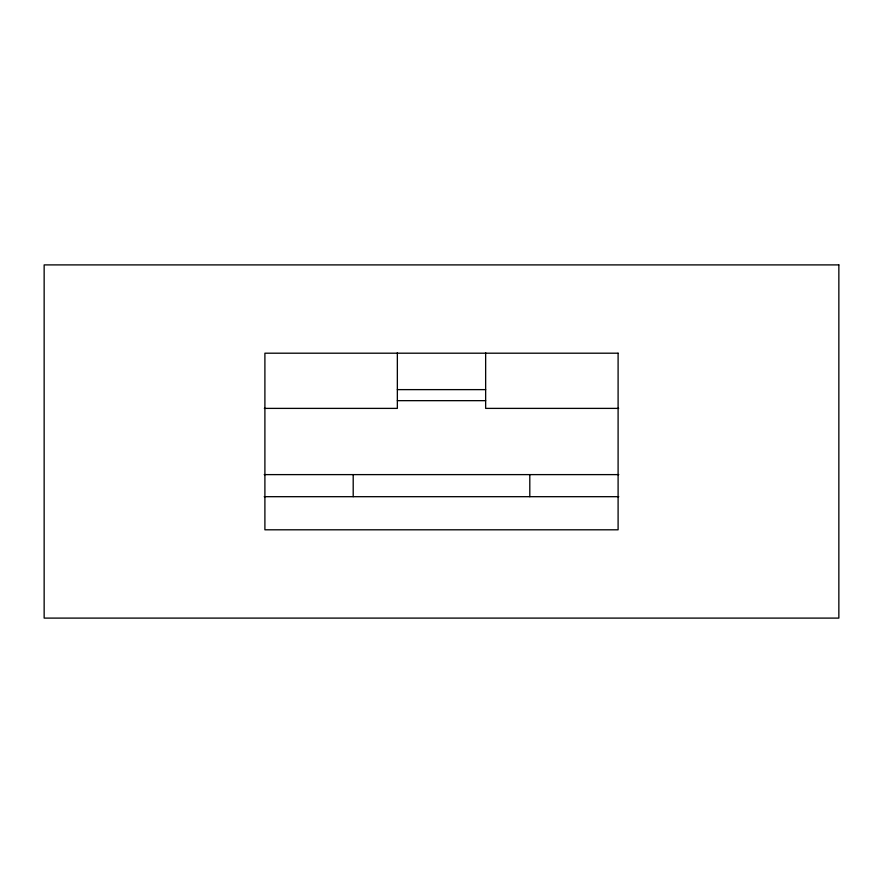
<?xml version="1.0" encoding="UTF-8"?>
<svg xmlns="http://www.w3.org/2000/svg" width="883" height="883" viewBox="0 0 883 883"><rect width="100%" height="100%" fill="white"/><g stroke="black" fill="none" stroke-linecap="round" stroke-linejoin="round"><path stroke-width="1.32" d="M397.35 389.624L485.65 389.624M397.35 400.661L485.65 400.661M264.348 408.387L397.35 408.387L397.35 352.692M618.652 408.387L485.65 408.387L485.65 352.692M264.216 474.613L618.784 474.613M264.216 496.688L618.784 496.688M529.8 474.613L529.8 496.688M353.2 474.613L353.2 496.688M838.85 264.9L44.15 264.9L44.15 618.1L838.85 618.1L838.85 264.9M618.1 353.2L264.9 353.2L264.9 529.8L618.1 529.8L618.1 353.2"/></g></svg>
